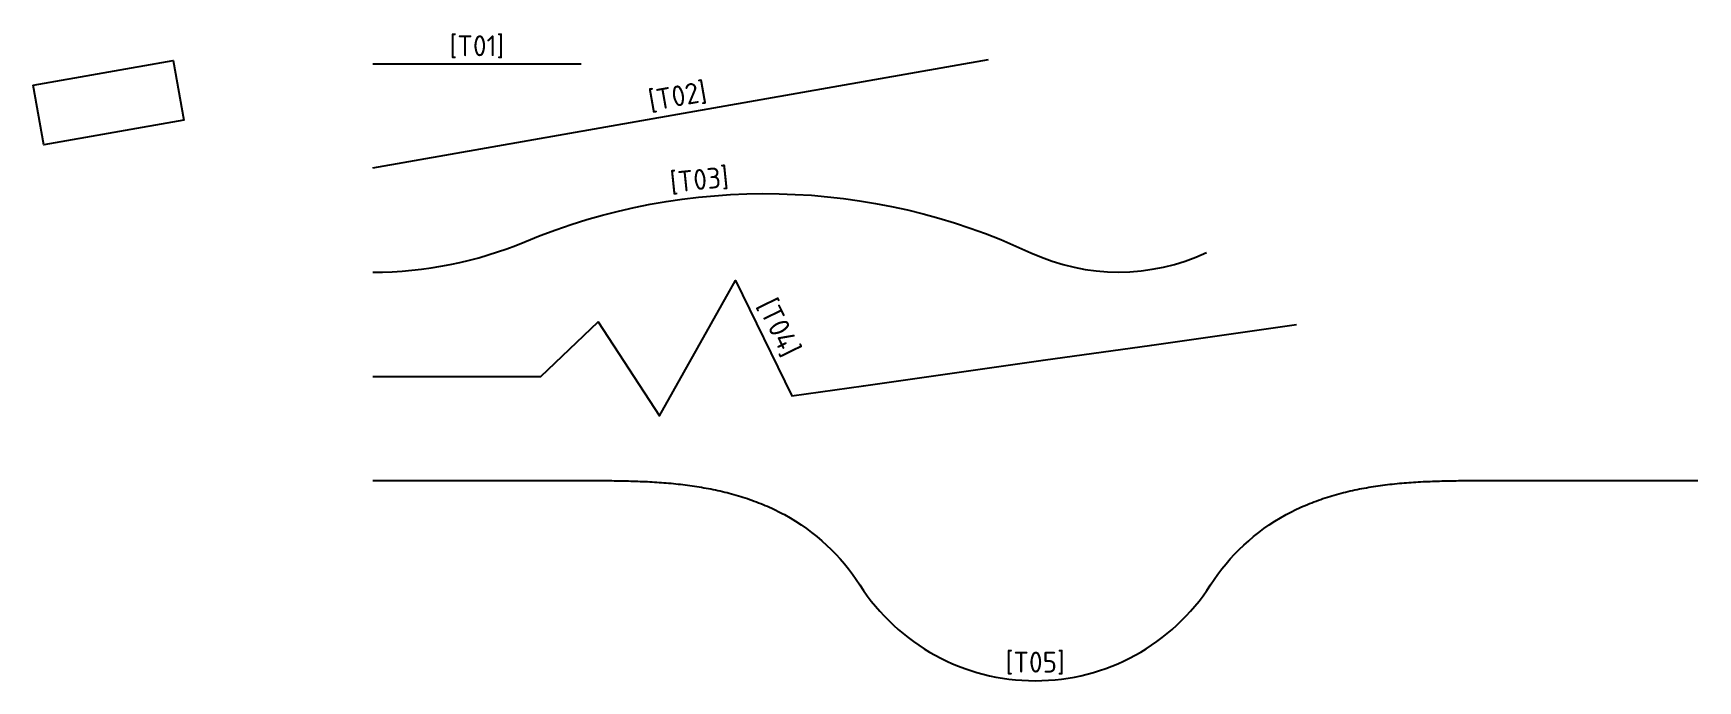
# Model space of a CAD drawing. Header units: metres. Extents: x 32 to 831, y -18 to 293.
import ezdxf

# ---------------------------------------------------------------- set-up
doc = ezdxf.new("R2010")
doc.units = ezdxf.units.M
doc.layers.add('JBTFE_ANNOTATIONS_ALIGNMENTNAME', color=2, linetype='Continuous', true_color=0xffff00)
doc.layers.add('JBTOB_KO_SPO', color=2, linetype='Continuous')
doc.styles.add('RC-STANDARD', font='iso3098.shx')

# ---------------------------------------------------------------- blocks, each defined once
blk = doc.blocks.new('*Z1', base_point=(245.31, 435.11))
at = {"color": 0}
blk.add_line((245.31, 428.54), (245.31, 428.54), dxfattribs=at)
at = {"color": 0, "insert": (245.31, 436.68), "char_height": 10, "attachment_point": 5, "style": 'RC-STANDARD'}
blk.add_mtext('[T01]', dxfattribs=at)
blk = doc.blocks.new('*Z2', base_point=(341.62, 412.21))
at = {"color": 0}
blk.add_line((343.03, 404.59), (343.03, 404.59), dxfattribs=at)
at = {"color": 0, "insert": (341.62, 412.6), "char_height": 10, "attachment_point": 5, "rotation": 10, "style": 'RC-STANDARD'}
blk.add_mtext('[T02]', dxfattribs=at)
blk = doc.blocks.new('*Z3', base_point=(513.19, 39.18))
at = {"color": 0}
blk.add_line((513.19, 32.48), (513.19, 32.48), dxfattribs=at)
at = {"color": 0, "insert": (513.19, 40.89), "char_height": 10, "attachment_point": 5, "rotation": 359.99996, "style": 'RC-STANDARD'}
blk.add_mtext('[T05]', dxfattribs=at)
blk = doc.blocks.new('*Z4', base_point=(389.86, 201.85))
at = {"color": 0}
blk.add_line((382.3, 198.16), (382.3, 198.16), dxfattribs=at)
at = {"color": 0, "insert": (389.86, 201.85), "char_height": 10, "attachment_point": 5, "rotation": 296.07848, "style": 'RC-STANDARD'}
blk.add_mtext('[T04]', dxfattribs=at)
blk = doc.blocks.new('*Z5', base_point=(352.06, 371.71))
at = {"color": 0}
blk.add_line((352.88, 364.63), (352.88, 364.63), dxfattribs=at)
at = {"color": 0, "insert": (352.06, 372.49), "char_height": 10, "attachment_point": 5, "rotation": 5.90549, "style": 'RC-STANDARD'}
blk.add_mtext('[T03]', dxfattribs=at)

msp = doc.modelspace()

# ---------------------------------------------------------------- linework, layer by layer
msp.add_lwpolyline([(32.46, 268.29), (99.58, 280.13), (104.64, 251.46), (37.52, 239.62)], close=True)
at = {"layer": 'JBTOB_KO_SPO', "flags": 128}
for points in [[(195.31, 228.54), (490.75, 280.64)], [(195.31, 278.54), (295.31, 278.54)], [(195.31, 128.54), (275.95, 128.54), (303.45, 154.78), (332.97, 109.52), (369.37, 174.58), (396.47, 119.22), (430.84, 124.07), (517.03, 136.23), (569.08, 143.57), (638.51, 153.36)]]:
    msp.add_lwpolyline(points, dxfattribs=at)
for points in [[(195.31, 178.54, 0.099006), (268.37, 193.16, -0.211401), (511.14, 187.83, 0.220755), (595.34, 187.98)], [(195.31, 78.54), (295.31, 78.54, -0.001033), (304.4, 78.53, -0.003098), (313.49, 78.44, -0.005163), (322.58, 78.2, -0.007228), (331.65, 77.74, -0.009293), (340.71, 76.98, -0.011358), (349.73, 75.84, -0.013422), (358.68, 74.26, -0.015487), (367.53, 72.16, -0.017552), (376.21, 69.49, -0.019616), (384.68, 66.17, -0.02168), (392.84, 62.17), (392.84, 62.17, -0.125655), (429.04, 28.44, 0.546302), (597.33, 28.44, -0.125655), (633.54, 62.17, -0.02168), (641.7, 66.17, -0.019616), (650.16, 69.49, -0.017552), (658.85, 72.16, -0.015487), (667.69, 74.26, -0.013422), (676.64, 75.84, -0.011358), (685.66, 76.98, -0.009293), (694.72, 77.74, -0.007228), (703.8, 78.2, -0.005163), (712.89, 78.44, -0.003098), (721.98, 78.53, -0.001033), (731.07, 78.54), (831.07, 78.54)]]:
    msp.add_lwpolyline(points, format="xyb", dxfattribs=at)

# ---------------------------------------------------------------- block references
at = {"layer": 'JBTFE_ANNOTATIONS_ALIGNMENTNAME'}
for name, p in [('*Z1', (245.31, 285.11)), ('*Z2', (341.62, 262.21)), ('*Z5', (352.06, 221.71)), ('*Z4', (389.86, 151.85)), ('*Z3', (513.19, -10.82))]:
    msp.add_blockref(name, p, dxfattribs=at)

doc.saveas('drawing.dxf')
